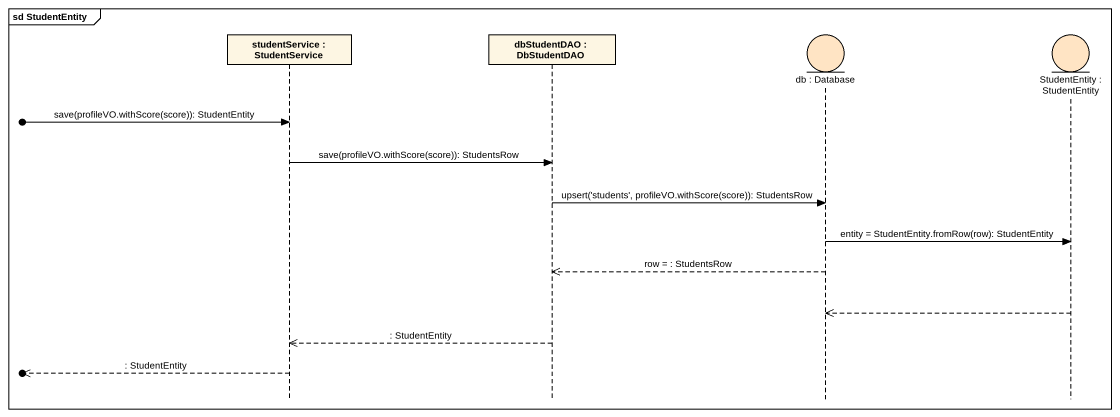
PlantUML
@startuml
mainframe sd StudentEntity
hide footbox
participant "studentService : StudentService" as studentService
participant "dbStudentDAO : DbStudentDAO" as dbStudentDAO_DbStudentDAO
entity "db : Database" as db_Database #FFE4C4
entity "StudentEntity : StudentEntity" as StudentEntity_StudentEntity #FFE4C4

[o-> studentService : save(profileVO.withScore(score)): StudentEntity
studentService -> dbStudentDAO_DbStudentDAO : save(profileVO.withScore(score)): StudentsRow
dbStudentDAO_DbStudentDAO -> db_Database : upsert('students', profileVO.withScore(score)): StudentsRow
db_Database -> StudentEntity_StudentEntity : entity = StudentEntity.fromRow(row): StudentEntity
db_Database -->> dbStudentDAO_DbStudentDAO : row = : StudentsRow
StudentEntity_StudentEntity -->> db_Database
dbStudentDAO_DbStudentDAO -->> studentService : : StudentEntity
[o<<-- studentService : : StudentEntity
@enduml
